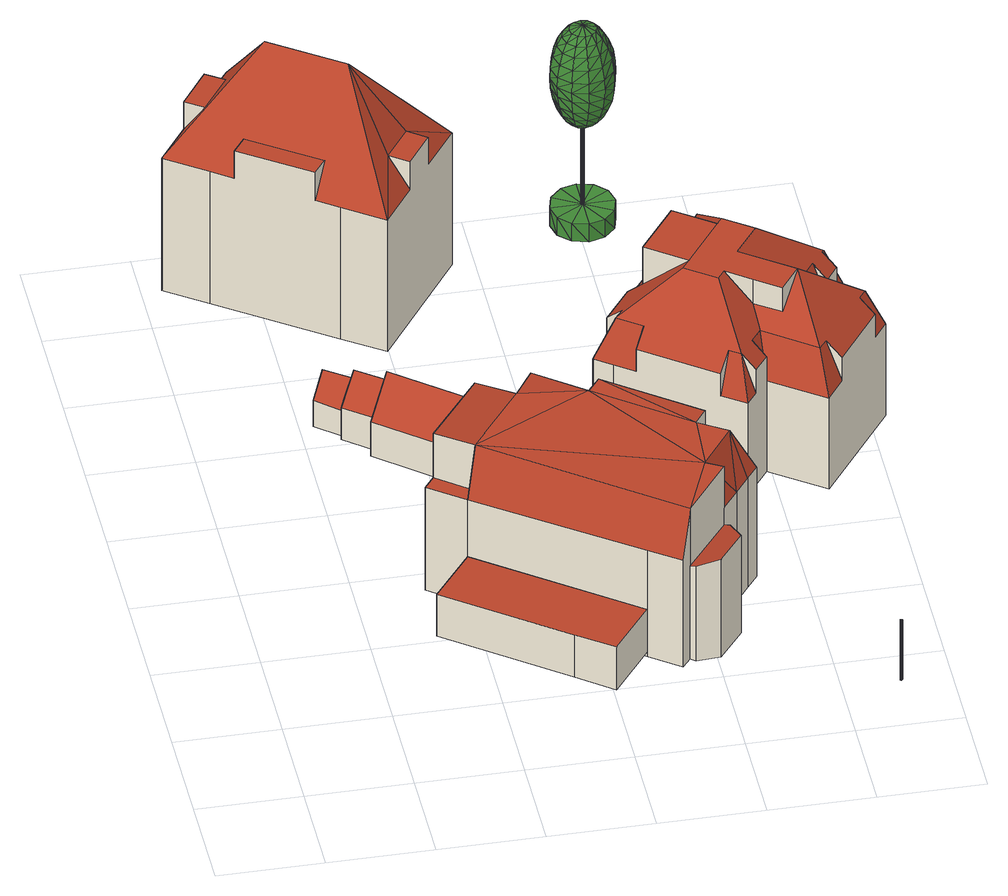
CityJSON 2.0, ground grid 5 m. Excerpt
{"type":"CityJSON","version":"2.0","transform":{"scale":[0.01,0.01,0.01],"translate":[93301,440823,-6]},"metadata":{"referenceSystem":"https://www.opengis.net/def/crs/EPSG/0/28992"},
"CityObjects":{
"building1":{"type":"Building","attributes":{"yearOfConstruction":1918,"statusOmschr":"Pand in gebruik","aantalBouwlagen":1},"address":[{"CountryName":"Nederland","LocalityName":"Rotterdam"}],"geometry":[{"type":"Solid","lod":"2","boundaries":[[[[0,1,2,3]],[[4,2,1,5]],[[6,4,5,7]],[[8,6,7,9]],[[9,0,3,8]],[[6,8,3,2,4]],[[7,5,1,0,9]]]],"semantics":{"surfaces":[{"type":"WallSurface"},{"type":"RoofSurface"},{"type":"GroundSurface"}],"values":[[0,0,0,0,0,1,2]]}}]},
"building2":{"type":"Building","attributes":{"yearOfConstruction":1918,"statusOmschr":"Pand in gebruik","aantalBouwlagen":1},"address":[{"CountryName":"Nederland","LocalityName":"Rotterdam"}],"geometry":[{"type":"Solid","lod":"2","boundaries":[[[[10,11,12,13,14]],[[15,16,17,18,19,20]],[[17,21,22,18]],[[22,21,23,24,25,26]],[[24,23,27,28,29]],[[10,28,27,11]],[[30,13,12,31]],[[32,33,34,35]],[[15,36,32,35,16]],[[37,10,14,38]],[[39,37,38,40]],[[25,39,40,26]],[[30,31,34,33,41]],[[42,30,41,43]],[[44,42,43,45]],[[19,44,45,20]],[[36,43,41,33,32]],[[44,38,14,13,30,42]],[[37,39,29,28,10]],[[25,24,29,39]],[[15,20,45,43,36]],[[18,22,26,40,38,44,19]],[[34,31,12,11,27,23,21,17,16,35]]]],"semantics":{"surfaces":[{"type":"WallSurface"},{"type":"RoofSurface"},{"type":"GroundSurface"}],"values":[[0,0,0,0,0,0,0,0,0,0,0,0,0,0,0,0,1,1,1,1,1,1,2]]}}]},
"building3":{"type":"Building","attributes":{"yearOfConstruction":1931,"statusOmschr":"Pand in gebruik","hoogste_bouwlaag":2,"aantalBouwlagen":3,"laagste_bouwlaag":0,"typeOmschr":"vrijstaand"},"address":[{"CountryName":"Nederland","LocalityName":"Rotterdam","ThoroughfareNumber":"1","ThoroughfareName":"Plaszicht","PostalCode":"3054AV"}],"geometry":[{"type":"Solid","lod":"2","boundaries":[[[[46,47,48]],[[49,50,51]],[[52,53,54]],[[55,56,57]],[[58,59,60]],[[61,62,63]],[[64,65,66]],[[67,68,69]],[[70,71,72,73]],[[73,74,75,70]],[[74,76,77,75]],[[78,79,80,81]],[[79,82,83,80]],[[53,83,82,84,85,57,56,54]],[[86,85,84,87]],[[62,60,59,86,87,88,89,63]],[[90,89,88,91]],[[67,64,66,90,91,92,93,68]],[[94,77,76,78,81,47,46]],[[51,95,96,72,71,97,49]],[[92,96,95,93]],[[71,77,94,97]],[[93,98,69]],[[93,69,68]],[[65,98,90]],[[66,65,90]],[[69,98,65]],[[70,75,77,71]],[[97,94,46,48,50,49]],[[83,53,52,55,57,85,99,81,80]],[[89,90,98,99,85,86,59,58,61,63]],[[51,50,48,47,81,99,98,93,95]],[[54,56,55,52]],[[61,58,60,62]],[[69,65,64,67]],[[73,72,96,92,91,88,87,84,82,79,78,76,74]]]],"semantics":{"surfaces":[{"type":"WallSurface"},{"type":"RoofSurface"},{"type":"GroundSurface"}],"values":[[0,0,0,0,0,0,0,0,0,0,0,0,0,0,0,0,0,0,0,0,0,0,1,1,1,1,1,1,1,1,1,1,1,1,1,2]]}}]},
"building4":{"type":"Building","attributes":{"yearOfConstruction":1918,"statusOmschr":"Pand in gebruik","hoogste_bouwlaag":1,"aantalBouwlagen":3,"laagste_bouwlaag":1,"typeOmschr":"vrijstaand"},"address":[{"CountryName":"Nederland","LocalityName":"Rotterdam","ThoroughfareNumber":"195","ThoroughfareName":"Straatweg","PostalCode":"3054AD"}],"geometry":[{"type":"Solid","lod":"2","boundaries":[[[[100,101,102]],[[103,104,105]],[[106,107,108]],[[109,110,111]],[[112,113,114,115]],[[116,112,115,117]],[[118,116,117,119]],[[119,120,121,118]],[[120,122,123,121]],[[105,124,125,126,127,107,106,103]],[[126,128,129,127]],[[129,128,130,131,132,133]],[[130,134,135,131]],[[136,135,134,137,138,139,140,141]],[[142,111,143,144]],[[145,142,144,146]],[[111,138,137,143]],[[147,136,141,148]],[[149,147,148,150]],[[132,149,150,133]],[[113,151,145,146,114]],[[152,101,123,122,153]],[[101,100,154,155,123]],[[156,152,153,157]],[[124,156,157,125]],[[154,151,113,155]],[[109,140,139,110]],[[152,102,101]],[[124,158,156]],[[156,158,152]],[[152,158,102]],[[104,108,102]],[[100,102,154]],[[104,106,108]],[[158,104,102]],[[103,106,104]],[[102,108,109]],[[108,150,148]],[[108,148,109]],[[102,109,154]],[[124,105,158]],[[158,105,104]],[[151,154,109,111,142,145]],[[141,140,109,148]],[[127,129,133,150,108,107]],[[132,131,135,136,147,149]],[[118,121,123,155,113,112,116]],[[110,139,138,111]],[[122,120,119,117,115,114,146,144,143,137,134,130,128,126,125,157,153]]]],"semantics":{"surfaces":[{"type":"WallSurface"},{"type":"RoofSurface"},{"type":"GroundSurface"}],"values":[[0,0,0,0,0,0,0,0,0,0,0,0,0,0,0,0,0,0,0,0,0,0,0,0,0,0,0,1,1,1,1,1,1,1,1,1,1,1,1,1,1,1,1,1,1,1,1,1,2]]}}]},
"cityfurniture1":{"type":"CityFurniture","attributes":{"Lichtpunttype":"Straatverlichting","Brondatum":"12-06-2019","Buurt_nummer":"62","Masttype":"TRAMMAST LPH 10M","Lamptype":"CPO-TW 140W KL.728","Buurtnaam":"Hillegersberg Noord","Nummer":"20","Uithoudertype":"UITHOUDER OV CONVERSIEMODEL","Geplaatst_op":"02-12-2010","Wijknummer":"6","Nivo":"0","Datum_laatste_mutatie":"07-06-2019","Straatnaam":"Straatweg","Thema":"Lichtmasten","Beheerobject":"71935/OVL-020","Armatuurtype":"4767 ARM SGS 453 1X CPO-TW 140W K EB OC FG EVSA VLAK GLAS LS-6","Objecthoogte":"10","Klasse":"Verbindingsweg 2-zijdig","Wijknaam":"Hillegersberg-Schiebroek"},"geometry":[{"type":"MultiSurface","lod":"2","boundaries":[[[159,160,161,162]],[[163,159,162,164]],[[165,163,164,166]],[[167,165,166,168]],[[169,167,168,170]],[[171,169,170,172]],[[173,171,172,174]],[[175,173,174,176]],[[177,175,176,178]],[[179,177,178,180]],[[181,179,180,182]],[[183,181,182,184]],[[185,183,184,186]],[[187,185,186,188]],[[189,187,188,190]],[[191,189,190,192]],[[193,191,192,194]],[[195,193,194,196]],[[197,195,196,198]],[[199,197,198,200]],[[201,199,200,202]],[[203,201,202,204]],[[205,203,204,206]],[[160,205,206,161]],[[205,160,159,163,165,167,169,171,173,175,177,179,181,183,185,187,189,191,193,195,197,199,201,203]]]}]},
"building5":{"type":"Building","attributes":{"yearOfConstruction":1922,"statusOmschr":"Pand in gebruik","hoogste_bouwlaag":1,"aantalBouwlagen":2,"laagste_bouwlaag":0,"typeOmschr":"vrijstaand"},"address":[{"CountryName":"Nederland","LocalityName":"Rotterdam","ThoroughfareNumber":"197","ThoroughfareName":"Straatweg","PostalCode":"3054AD"}],"geometry":[{"type":"Solid","lod":"2","boundaries":[[[[207,208,209,210,211,212,213]],[[214,215,216]],[[217,218,219]],[[208,220,209]],[[221,222,223]],[[222,224,225,226,223]],[[227,228,229]],[[230,231,232]],[[233,234,235]],[[236,237,238]],[[239,240,241]],[[242,243,244]],[[245,246,247]],[[248,249,250]],[[251,252,253]],[[254,233,255]],[[256,257,258]],[[259,260,256]],[[261,262,263]],[[264,265,266]],[[207,213,267]],[[238,240,239,268,269,270,271,236]],[[253,271,270,272,273,248,250,251]],[[272,274,275,273]],[[276,277,278,279]],[[277,280,281,278]],[[282,283,281,280,284,285]],[[257,285,284,286,287,263,262,258]],[[288,287,286,289]],[[246,244,243,288,289,211,210,247]],[[290,213,212,291]],[[227,230,232,290,291,292,293,228]],[[219,293,292,269,268,215,214,217]],[[275,274,276,279,294]],[[279,224,222,294]],[[226,225,295,235,234]],[[295,283,282,235]],[[233,256,260,255]],[[296,297,298]],[[265,296,298,266]],[[248,273,275,299,249]],[[242,300,287,288,243]],[[275,294,222,221,299]],[[224,279,278,281,283,295,225]],[[271,253,252,301]],[[271,301,237,236]],[[239,241,302,268]],[[215,268,302,216]],[[214,216,302,303,264,304,218,217]],[[293,219,218,304]],[[293,304,229,228]],[[267,305,298,297,306,220,208,207]],[[307,305,213,290]],[[220,245,247,210]],[[231,307,290,232]],[[209,220,210]],[[221,223,226,234,233,254,308,299]],[[264,303,309,308,254,259,310,306,297,296,265]],[[227,229,304,264,307,231,230]],[[282,285,257,256,233,235]],[[238,237,301,309,303,302,241,240]],[[220,306,310,300,242,244,246,245]],[[251,250,249,299,308,309,301,252]],[[254,255,260,259]],[[259,256,258,262,261,300,310]],[[261,263,287,300]],[[264,266,298,305,307]],[[213,305,267]],[[270,269,292,291,212,211,289,286,284,280,277,276,274,272]]]],"semantics":{"surfaces":[{"type":"WallSurface"},{"type":"RoofSurface"},{"type":"GroundSurface"}],"values":[[0,0,0,0,0,0,0,0,0,0,0,0,0,0,0,0,0,0,0,0,0,0,0,0,0,0,0,0,0,0,0,0,0,0,0,0,0,0,0,0,1,1,1,1,1,1,1,1,1,1,1,1,1,1,1,1,1,1,1,1,1,1,1,1,1,1,1,1,2]]}}]},
"tree1":{"type":"SolitaryVegetationObject","attributes":{"Geslacht":"Prunus","Brondatum":"13-06-2019","Aanlegjaar":"2007","Beheerobjectomschrijving":"12308.bm3","Ontwikkeling":"Blijvende Kroon","Boomsortiment":"Prunus 'Umineko'","Boomstatus":"Niet van toepassing","Stamdiameter":"15","tree_part":"wortel","Takvrije_zone":"tot 4,50 meter Bereikt","Thema":"Bomen","Kroondiameter":"3","Boomhoogte":"9-12 m.","Straat":"Plaszicht","Wijk":"Hillegersberg Noord","Laatste_mutatie":"17-05-2019","Boomsortiment_nederlands":"Sierkers","Buurt":"Hillegersberg Noord - 40","Hoogte":"-1.9797143"},"geometry":[{"type":"CompositeSurface","lod":"2","boundaries":[[[311,312,313]],[[311,314,315]],[[316,315,317]],[[312,318,313]],[[319,316,317]],[[318,320,313]],[[321,319,317]],[[320,322,313]],[[323,321,317]],[[322,324,313]],[[325,323,317]],[[324,326,313]],[[327,325,317]],[[326,328,313]],[[329,327,317]],[[328,330,313]],[[331,329,317]],[[330,332,313]],[[333,331,317]],[[332,334,313]],[[335,333,317]],[[334,336,313]],[[315,314,317]],[[314,335,317]],[[336,311,313]],[[311,336,314]],[[336,335,314]],[[336,334,335]],[[334,333,335]],[[334,332,333]],[[332,331,333]],[[332,330,331]],[[330,329,331]],[[330,328,329]],[[328,327,329]],[[328,326,327]],[[326,325,327]],[[326,324,325]],[[324,323,325]],[[324,322,323]],[[322,321,323]],[[322,320,321]],[[320,319,321]],[[320,318,319]],[[318,316,319]],[[318,312,316]],[[312,315,316]],[[312,311,315]]]}]},
"tree2":{"type":"SolitaryVegetationObject","attributes":{"Geslacht":"Prunus","Brondatum":"13-06-2019","Aanlegjaar":"2007","Beheerobjectomschrijving":"12308.bm3","Ontwikkeling":"Blijvende Kroon","Boomsortiment":"Prunus 'Umineko'","Boomstatus":"Niet van toepassing","Stamdiameter":"15","tree_part":"kruin","Takvrije_zone":"tot 4,50 meter Bereikt","Kroondiameter":"3","Thema":"Bomen","Boomhoogte":"9-12 m.","Straat":"Plaszicht","Wijk":"Hillegersberg Noord","Laatste_mutatie":"17-05-2019","Boomsortiment_nederlands":"Sierkers","Buurt":"Hillegersberg Noord - 40","Hoogte":"-1.9797143"},"geometry":[{"type":"CompositeSurface","lod":"2","boundaries":[[[337,338,339]],[[337,340,341]],[[340,342,343]],[[339,344,345]],[[346,342,347]],[[348,349,347]],[[350,351,344]],[[349,352,353]],[[352,354,355]],[[354,356,357]],[[356,358,359]],[[360,361,358]],[[338,344,339]],[[360,362,361]],[[363,338,337]],[[362,364,361]],[[364,365,366]],[[366,365,367]],[[367,368,369]],[[368,370,371]],[[370,372,371]],[[373,374,372]],[[347,349,375]],[[373,376,374]],[[349,353,375]],[[375,353,377]],[[353,352,378]],[[376,379,374]],[[380,379,381]],[[381,382,383]],[[383,382,384]],[[384,385,386]],[[385,387,388]],[[387,389,390]],[[389,391,390]],[[390,391,392]],[[392,393,394]],[[394,393,395]],[[395,396,397]],[[396,398,399]],[[398,400,399]],[[400,401,402]],[[402,403,404]],[[404,403,405]],[[405,406,407]],[[407,406,408]],[[409,410,408]],[[411,412,409]],[[411,413,414]],[[413,415,414]],[[414,415,416]],[[417,418,416]],[[419,418,417]],[[420,421,397]],[[422,423,419]],[[424,425,421]],[[426,427,422]],[[428,429,425]],[[430,431,426]],[[432,433,429]],[[430,434,435]],[[436,437,434]],[[438,433,432]],[[439,440,436]],[[441,438,442]],[[440,439,443]],[[444,441,445]],[[446,447,443]],[[448,444,449]],[[450,451,446]],[[452,448,453]],[[451,450,454]],[[455,452,456]],[[457,458,454]],[[459,455,460]],[[461,462,457]],[[463,459,464]],[[462,461,465]],[[466,463,467]],[[468,469,465]],[[426,431,427]],[[422,427,423]],[[419,423,418]],[[423,470,418]],[[470,471,472]],[[471,473,474]],[[418,470,472]],[[418,472,416]],[[416,472,414]],[[472,471,474]],[[472,474,414]],[[414,474,411]],[[474,412,411]],[[474,473,412]],[[473,475,412]],[[412,410,409]],[[412,475,410]],[[475,476,410]],[[476,477,478]],[[477,479,480]],[[479,481,482]],[[482,481,483]],[[484,483,485]],[[485,486,484]],[[482,483,484]],[[487,482,484]],[[480,479,482]],[[480,482,487]],[[410,476,478]],[[410,478,408]],[[408,478,407]],[[478,477,480]],[[478,480,407]],[[407,480,487]],[[487,405,407]],[[404,405,487]],[[484,404,487]],[[486,404,484]],[[486,402,404]],[[400,402,486]],[[399,400,486]],[[399,486,485]],[[397,396,420]],[[396,399,420]],[[420,399,485]],[[424,421,420]],[[485,424,420]],[[483,424,485]],[[428,425,424]],[[483,428,424]],[[481,428,483]],[[432,429,428]],[[481,432,428]],[[442,438,432]],[[442,432,481]],[[479,442,481]],[[445,441,442]],[[445,442,479]],[[477,445,479]],[[449,444,445]],[[449,445,477]],[[476,449,477]],[[453,448,449]],[[453,449,476]],[[475,453,476]],[[456,452,453]],[[456,453,475]],[[473,456,475]],[[460,455,456]],[[460,456,473]],[[471,460,473]],[[464,459,460]],[[464,460,471]],[[470,464,471]],[[467,463,464]],[[467,464,470]],[[423,467,470]],[[427,467,423]],[[427,466,467]],[[431,466,427]],[[468,488,469]],[[434,437,489]],[[465,469,490]],[[490,462,465]],[[457,462,458]],[[458,491,492]],[[454,458,492]],[[492,451,454]],[[446,451,447]],[[492,447,451]],[[491,447,492]],[[443,447,491]],[[491,440,443]],[[440,491,458]],[[462,440,458]],[[436,440,437]],[[437,440,462]],[[490,437,462]],[[489,437,490]],[[469,489,490]],[[488,489,469]],[[489,488,434]],[[488,435,434]],[[435,488,468]],[[430,435,431]],[[431,435,468]],[[431,468,466]],[[466,468,465]],[[466,465,463]],[[463,465,461]],[[463,461,459]],[[459,461,457]],[[459,457,455]],[[455,457,454]],[[455,454,452]],[[452,454,450]],[[452,450,448]],[[448,450,446]],[[448,446,444]],[[444,446,443]],[[444,443,441]],[[441,443,439]],[[441,439,438]],[[438,439,436]],[[438,436,433]],[[433,436,434]],[[433,434,430]],[[433,430,429]],[[429,430,426]],[[429,426,425]],[[425,426,422]],[[425,422,421]],[[421,422,419]],[[421,419,397]],[[397,419,417]],[[417,395,397]],[[394,395,417]],[[416,394,417]],[[415,394,416]],[[415,392,394]],[[390,392,415]],[[413,390,415]],[[387,390,413]],[[388,387,413]],[[388,413,411]],[[409,388,411]],[[386,385,388]],[[386,388,409]],[[408,386,409]],[[406,386,408]],[[406,384,386]],[[383,384,406]],[[405,383,406]],[[403,383,405]],[[403,381,383]],[[380,381,403]],[[402,380,403]],[[401,380,402]],[[374,379,380]],[[401,374,380]],[[372,374,401]],[[371,372,401]],[[371,401,400]],[[398,371,400]],[[368,371,398]],[[369,368,398]],[[369,398,396]],[[395,369,396]],[[393,369,395]],[[393,367,369]],[[366,367,393]],[[392,366,393]],[[391,366,392]],[[391,364,366]],[[361,364,391]],[[389,361,391]],[[358,361,389]],[[359,358,389]],[[359,389,387]],[[385,359,387]],[[357,356,359]],[[357,359,385]],[[384,357,385]],[[382,357,384]],[[382,354,357]],[[355,354,382]],[[381,355,382]],[[379,355,381]],[[378,352,355]],[[378,355,379]],[[376,378,379]],[[378,376,353]],[[376,377,353]],[[377,376,375]],[[375,376,373]],[[375,373,347]],[[347,373,346]],[[346,373,372]],[[346,372,370]],[[342,346,370]],[[342,370,343]],[[343,370,368]],[[367,343,368]],[[365,343,367]],[[340,343,365]],[[341,340,365]],[[341,365,364]],[[362,341,364]],[[341,362,337]],[[362,363,337]],[[363,362,338]],[[338,362,360]],[[338,360,344]],[[344,360,350]],[[350,360,358]],[[350,358,356]],[[351,350,356]],[[351,356,354]],[[352,351,354]],[[349,351,352]],[[348,351,349]],[[351,348,344]],[[344,348,345]],[[345,348,347]],[[342,345,347]],[[345,342,339]],[[339,342,340]],[[339,340,337]]]}]},
"tree3":{"type":"SolitaryVegetationObject","attributes":{"Geslacht":"Prunus","Brondatum":"13-06-2019","Aanlegjaar":"2007","Beheerobjectomschrijving":"12308.bm3","Ontwikkeling":"Blijvende Kroon","Boomsortiment":"Prunus 'Umineko'","Boomstatus":"Niet van toepassing","Stamdiameter":"15","tree_part":"stam","Takvrije_zone":"tot 4,50 meter Bereikt","Thema":"Bomen","Kroondiameter":"3","Boomhoogte":"9-12 m.","Straat":"Plaszicht","Wijk":"Hillegersberg Noord","Laatste_mutatie":"17-05-2019","Boomsortiment_nederlands":"Sierkers","Buurt":"Hillegersberg Noord - 40","Hoogte":"-1.9797143"},"geometry":[{"type":"CompositeSurface","lod":"2","boundaries":[[[493,494,495]],[[494,496,497]],[[498,499,496]],[[500,501,498]],[[495,494,502]],[[503,504,500]],[[502,505,506]],[[506,507,508]],[[504,501,500]],[[508,509,510]],[[501,499,498]],[[510,313,511]],[[499,512,496]],[[496,512,497]],[[512,513,497]],[[509,313,510]],[[513,514,515]],[[507,509,508]],[[505,507,506]],[[497,513,515]],[[494,505,502]],[[494,497,505]],[[505,497,515]],[[505,515,507]],[[507,515,514]],[[507,514,509]],[[509,514,513]],[[509,513,313]],[[313,513,512]],[[313,512,511]],[[511,512,499]],[[511,499,510]],[[510,499,501]],[[510,501,508]],[[508,501,504]],[[508,504,506]],[[506,504,503]],[[506,503,502]],[[502,503,500]],[[502,500,495]],[[495,500,498]],[[495,498,493]],[[493,498,496]],[[493,496,494]]]}]}
},
"vertices":[
[909,852,392],[720,606,392],[720,606,624],[909,852,624],[1263,192,628],[1263,192,392],[1429,64,630],[1429,64,392],[1617,311,629],[1617,311,392],
[613,2198,474],[613,2198,334],[597,2180,334],[597,2180,509],[613,2198,540],[1195,1931,598],[1195,1931,334],[767,2285,334],[767,2285,544],[854,2214,548],[854,2214,595],[754,2269,334],[754,2269,572],[586,2409,334],[586,2409,522],[710,2306,534],[710,2306,570],[493,2297,334],[493,2297,479],[548,2364,593],[732,2069,513],[732,2069,334],[1045,1749,526],[702,2033,524],[702,2033,334],[1045,1749,334],[1139,1863,711],[670,2262,588],[670,2262,649],[675,2267,597],[675,2267,640],[732,2069,583],[796,2146,641],[796,2146,709],[803,2153,654],[803,2153,696],
[727,3695,1273],[727,3695,1117],[664,3605,1275],[964,3528,1274],[901,3439,1275],[964,3528,1117],[364,3657,1275],[278,3717,1119],[278,3717,1273],[235,3473,1276],[149,3534,1274],[149,3534,1121],[360,3221,1270],[301,3138,1120],[301,3138,1272],[682,2995,1270],[623,2911,1274],[623,2911,1117],[1053,2907,1274],[964,2970,1276],[1053,2907,1118],[1167,3070,1272],[1167,3070,1119],[1078,3132,1276],[963,3582,635],[938,3547,635],[938,3547,383],[963,3582,383],[795,3701,383],[795,3701,635],[770,3665,383],[770,3665,635],[416,3913,383],[379,3861,383],[379,3861,1117],[416,3913,1117],[318,3774,383],[318,3774,1118],[13,3341,383],[13,3341,1122],[204,3207,1120],[204,3207,383],[722,2842,383],[722,2842,1117],[912,2708,1116],[912,2708,383],[1316,3281,383],[1316,3281,1119],[770,3665,1273],[1077,3449,1118],[1077,3449,383],[938,3547,1274],[829,3195,1638],[496,3428,1638],
[2008,532,1205],[2008,532,974],[1930,576,1205],[2005,949,1206],[1950,879,1201],[2005,949,971],[1584,1270,1206],[1584,1270,970],[1526,1195,1204],[956,914,1194],[956,914,940],[909,852,940],[1824,235,894],[1799,255,886],[1799,255,366],[1824,235,366],[1939,242,912],[1939,242,366],[2059,399,910],[2059,399,366],[2032,513,366],[2032,513,889],[2008,532,366],[2008,532,882],[2207,794,974],[2207,794,366],[1530,1311,366],[1530,1311,970],[1427,1390,366],[1427,1390,972],[1294,1491,366],[1294,1491,892],[1355,1445,892],[1355,1445,973],[1192,1569,366],[1192,1569,891],[1045,1376,891],[742,979,366],[742,979,940],[791,1043,940],[791,1043,1186],[1045,1376,1183],[1617,311,958],[909,852,366],[1617,311,366],[1759,203,963],[1759,203,366],[1209,1250,891],[1209,1250,1195],[1296,1367,891],[1296,1367,1208],[1799,255,1176],[2084,632,974],[2084,632,366],[1804,261,1203],[1804,261,886],[2153,722,974],[2153,722,366],[2083,787,1205],
[2768,332,388],[2769,332,388],[2769,332,55],[2768,332,55],[2767,331,388],[2767,331,55],[2766,329,388],[2766,329,55],[2766,328,388],[2766,328,55],[2766,327,388],[2766,327,55],[2767,326,388],[2767,326,55],[2768,325,388],[2768,325,55],[2769,324,388],[2769,324,55],[2770,323,388],[2770,323,55],[2771,323,388],[2771,323,55],[2772,323,388],[2772,323,55],[2774,324,388],[2774,324,55],[2775,325,388],[2775,325,55],[2775,326,388],[2775,326,55],[2776,327,388],[2776,327,55],[2776,328,388],[2776,328,55],[2776,329,388],[2776,329,55],[2775,331,388],[2775,331,55],[2775,332,388],[2775,332,55],[2774,332,388],[2774,332,55],[2772,333,388],[2772,333,55],[2771,333,388],[2771,333,55],[2770,333,388],[2770,333,55],
[2397,1526,1018],[2331,1438,1019],[2331,1438,888],[2283,1373,888],[2283,1373,379],[2397,1526,379],[2397,1526,884],[2792,1980,1033],[2792,1980,905],[2757,1933,1086],[2881,1913,1034],[2848,1867,1086],[2881,1913,886],[2274,1480,1086],[2230,2462,1086],[2172,2504,883],[2172,2504,1022],[2172,2504,781],[2150,2521,781],[2150,2521,997],[2930,1739,1018],[2930,1739,887],[2869,1784,1086],[2725,1456,1015],[2661,1503,1086],[2725,1456,889],[2119,2311,1086],[2039,2370,997],[2039,2370,885],[2828,2104,880],[2770,2147,1086],[2828,2104,1022],[2772,2027,904],[2772,2027,1020],[2713,2071,1086],[1887,1766,1086],[1839,1701,889],[1839,1701,1011],[2222,1518,1086],[2174,1453,1011],[2174,1453,888],[2439,2479,886],[2405,2433,1086],[2439,2479,1035],[2684,2297,1036],[2651,2252,1086],[2684,2297,879],[2302,2176,1291],[2119,2311,1291],[1942,2072,1086],[1882,2116,935],[1882,2116,1019],[2125,1936,1291],[1942,2072,1291],[1814,1898,1086],[1754,1943,1019],[1754,1943,889],[2588,1784,1291],[2495,1658,1291],[2495,1658,1158],[2339,1568,1086],[2757,2006,904],[2757,2006,379],[2868,2160,379],[2868,2160,882],[2315,2571,379],[2315,2571,884],[2255,2616,379],[2255,2616,883],[2249,2608,379],[2121,2623,379],[2121,2623,781],[2249,2608,781],[1908,2336,379],[1908,2336,781],[1948,2247,885],[1948,2247,781],[1959,2221,379],[1959,2221,935],[1668,1827,379],[1668,1827,889],[1749,1767,889],[1749,1767,379],[2644,1345,886],[2644,1345,379],[2994,1828,379],[2994,1828,890],[2249,2608,883],[2039,2370,781],[2377,1745,1291],[2263,1828,1291],[2377,1745,1157],[2278,2527,1086],[1776,1848,1086],[2778,2158,1086],[2663,2003,1086],[2349,1960,1291],[2901,1828,1086],[2387,1633,1086],[2230,1784,1291],[2626,1457,1086],[2327,2211,1291],[2461,2112,1291],[2089,1888,1291],
[2042,3451,402],[2097,3506,402],[1967,3581,402],[2042,3451,302],[2097,3506,302],[2117,3581,302],[1967,3581,302],[2117,3581,402],[2097,3656,302],[2097,3656,402],[2042,3711,302],[2042,3711,402],[1967,3731,302],[1967,3731,402],[1892,3711,302],[1892,3711,402],[1837,3656,302],[1837,3656,402],[1817,3581,302],[1817,3581,402],[1837,3506,302],[1837,3506,402],[1892,3451,302],[1892,3451,402],[1967,3431,302],[1967,3431,402],
[1970,3583,852],[1970,3579,852],[1968,3584,852],[1999,3636,873],[2022,3612,873],[1967,3644,873],[2015,3664,908],[1968,3578,852],[1967,3584,852],[1935,3636,873],[1965,3584,852],[1967,3578,852],[1965,3578,852],[1999,3526,873],[1967,3518,873],[1935,3526,873],[1964,3579,852],[1919,3498,908],[1884,3533,908],[1967,3486,908],[1908,3479,952],[2015,3498,908],[1967,3463,952],[2022,3549,873],[2050,3533,908],[2030,3581,873],[1970,3581,852],[2062,3581,908],[2050,3629,908],[2085,3581,952],[2069,3640,952],[2026,3683,952],[2086,3650,1010],[1967,3677,908],[1967,3699,952],[1919,3664,908],[1912,3612,873],[1884,3629,908],[1964,3583,852],[1904,3581,873],[1964,3581,852],[1912,3549,873],[1871,3581,908],[1865,3640,952],[1849,3581,952],[1865,3522,952],[1830,3581,1010],[1848,3512,1010],[1898,3462,1010],[1839,3507,1074],[1967,3444,1010],[1893,3453,1074],[2026,3479,952],[2036,3462,1010],[2069,3522,952],[2086,3512,1010],[2104,3581,1010],[2095,3507,1074],[2115,3581,1074],[2095,3655,1074],[2117,3581,1127],[2036,3700,1010],[2041,3709,1074],[1967,3718,1010],[1908,3683,952],[1898,3700,1010],[1848,3650,1010],[1893,3709,1074],[1839,3655,1074],[1819,3581,1074],[1837,3656,1127],[1817,3581,1127],[1837,3506,1127],[1839,3507,1180],[1892,3451,1127],[1893,3453,1180],[1967,3433,1074],[1967,3431,1127],[2041,3453,1074],[2042,3451,1127],[2097,3506,1127],[2095,3507,1180],[2115,3581,1180],[2097,3656,1127],[2095,3655,1180],[2086,3649,1244],[2104,3581,1244],[2041,3709,1180],[2035,3700,1244],[2026,3684,1302],[2070,3640,1302],[1967,3718,1244],[1967,3699,1302],[1967,3676,1346],[2014,3663,1346],[1908,3684,1302],[1920,3663,1346],[1936,3635,1381],[1967,3643,1381],[1913,3612,1381],[1965,3582,1402],[1885,3628,1346],[1905,3581,1381],[1964,3581,1402],[1872,3581,1346],[1864,3640,1302],[1913,3550,1381],[1885,3534,1346],[1849,3581,1302],[1936,3527,1381],[1966,3579,1402],[1920,3499,1346],[1864,3522,1302],[1967,3519,1381],[1967,3578,1402],[1967,3486,1346],[1908,3478,1302],[1998,3527,1381],[2014,3499,1346],[1967,3462,1302],[2021,3550,1381],[1969,3580,1402],[2049,3534,1346],[2026,3478,1302],[2029,3581,1381],[1970,3581,1402],[2062,3581,1346],[2070,3522,1302],[2021,3612,1381],[2049,3628,1346],[2085,3581,1302],[1998,3635,1381],[1968,3583,1402],[2086,3513,1244],[2035,3462,1244],[2041,3453,1180],[1967,3444,1244],[1967,3433,1180],[1899,3462,1244],[1848,3513,1244],[1830,3581,1244],[1819,3581,1180],[1848,3649,1244],[1839,3655,1180],[1899,3700,1244],[1893,3709,1180],[1967,3729,1180],[1967,3731,1127],[2042,3711,1127],[1967,3729,1074],[1892,3711,1127],[1967,3584,1402],[1966,3583,1402],[1969,3582,1402],[1965,3580,1402],[1968,3579,1402],
[1971,3595,402],[1973,3592,402],[1967,3596,402],[1971,3595,882],[1973,3592,882],[1967,3596,882],[1963,3582,882],[1963,3595,882],[1961,3585,882],[1963,3595,402],[1961,3592,882],[1960,3589,882],[1974,3589,402],[1961,3592,402],[1973,3585,402],[1960,3589,402],[1971,3582,402],[1961,3585,402],[1963,3582,402],[1967,3581,882],[1971,3582,882],[1973,3585,882],[1974,3589,882]
]}
